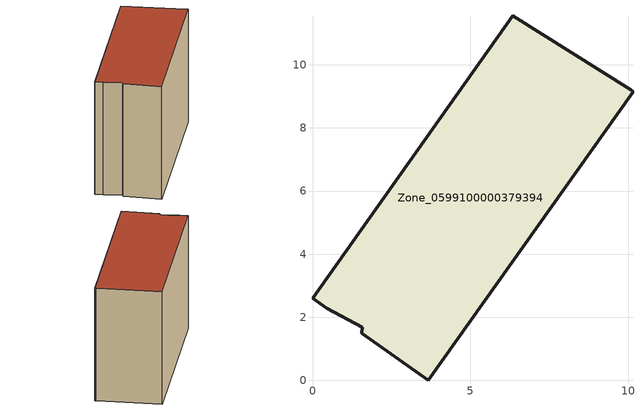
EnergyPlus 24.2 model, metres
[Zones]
Zone_0599100000379394
 floor ground (C_G): 6.34,11.56 10.07,9.21 10.15,9.15 3.67,0 1.55,1.5 1.58,1.69 0.45,2.28 0,2.6 z3.54
 wall outside (C_F): 3.67,0 10.15,9.15 10.07,9.21 6.34,11.56 0,2.6 0.45,2.28 1.58,1.69 1.55,1.5 3.67,0 z3.54:11.95
 roof outside (C_R): 10.07,9.21 6.34,11.56 0,2.6 0.45,2.28 1.58,1.69 1.55,1.5 3.67,0 10.15,9.15 z11.95
[BUILDING]
Pand.0599100000379394: North Axis=0; Terrain=City; Loads Convergence Tolerance Value=0.04; Temperature Convergence Tolerance Value=0.4; Solar Distribution=FullExterior; Maximum Number of Warmup Days=25; Minimum Number of Warmup Days=1
[Site:Location]
Rotterdam.The.Hague.AP_ZH_NLD Design_Conditions: Latitude=51.96; Longitude=4.45; Time Zone=1; Elevation=-4.5
[SITE:GROUNDTEMPERATURE:BUILDINGSURFACE]
18, 18, 18, 18, 18, 18, 18, 18, 18, 18, 18, 18
[MATERIAL] Thermal Absorptance=0.9; Solar Absorptance=0.7; Visible Absorptance=0.7
Name | Roughness | Thickness | Conductivity | Density | Specific Heat
G.TI.1992-2005 | MediumSmooth | 0.15 | 0.06 | 540 | 1210
F.TI.1992-2005 | Rough | 0.3 | 0.12 | 1920 | 840
R.TI.1992-2005 | MediumRough | 0.2 | 0.08 | 1500 | 1000
[CONSTRUCTION]
C_G: G.TI.1992-2005
C_F: F.TI.1992-2005
C_R: R.TI.1992-2005
[ZONE]
Zone_0599100000379394: Type=1; Multiplier=1; Ceiling Height=Autocalculate; Volume=Autocalculate; Floor Area=autocalculate; Part of Total Floor Area=Yes
[ZONEINFILTRATION:DESIGNFLOWRATE]
Infil_Zone_0599100000379394: Zone or ZoneList or Space or SpaceList=Zone_0599100000379394; Schedule=AlwaysOn; Design Flow Rate Calculation Method=Flow/Area; Flow Rate per Floor Area=0.0015; Constant Term Coefficient=1; Temperature Term Coefficient=0; Velocity Term Coefficient=0; Velocity Squared Term Coefficient=0
[HVACTEMPLATE:ZONE:IDEALLOADSAIRSYSTEM]
Zone_0599100000379394: Maximum Heating Supply Air Temperature=50; Minimum Cooling Supply Air Temperature=13; Maximum Heating Supply Air Humidity Ratio=0.0156; Minimum Cooling Supply Air Humidity Ratio=0.0077; Heating Limit=NoLimit; Cooling Limit=NoLimit; Dehumidification Control Type=ConstantSensibleHeatRatio; Cooling Sensible Heat Ratio=0.7; Dehumidification Setpoint=60; Humidification Control Type=None; Humidification Setpoint=30; Outdoor Air Method=None; Outdoor Air Flow Rate per Person=0.00944; Outdoor Air Flow Rate per Zone Floor Area=0; Outdoor Air Flow Rate per Zone=0; Demand Controlled Ventilation Type=None; Outdoor Air Economizer Type=NoEconomizer; Heat Recovery Type=None; Sensible Heat Recovery Effectiveness=0.7; Latent Heat Recovery Effectiveness=0.65
[ZONECONTROL:THERMOSTAT]
ThermostatControl_Zone_0599100000379394: Zone or ZoneList=Zone_0599100000379394; Control Type Schedule=DualSetpointControlType; Control 1=Thermostat_Zone_0599100000379394; Temperature Difference Between Cutout And Setpoint=0
[THERMOSTATSETPOINT:DUALSETPOINT]
Thermostat_Zone_0599100000379394: Heating Setpoint Temperature Schedule=HeatingSetpoint_Zone_0599100000379394; Cooling Setpoint Temperature Schedule=CoolingSetpoint_Zone_0599100000379394
[SCHEDULE:COMPACT]
HeatingSetpoint_Zone_0599100000379394: Through: 12/31, For: AllDays, Until: 24:00, 21
CoolingSetpoint_Zone_0599100000379394: Through: 12/31, For: AllDays, Until: 24:00, 24
DualSetpointControlType: Through: 12/31, For: AllDays, Until: 24:00, 4
AlwaysOn: Through: 12/31, For: AllDays, Until: 24:00, 1
